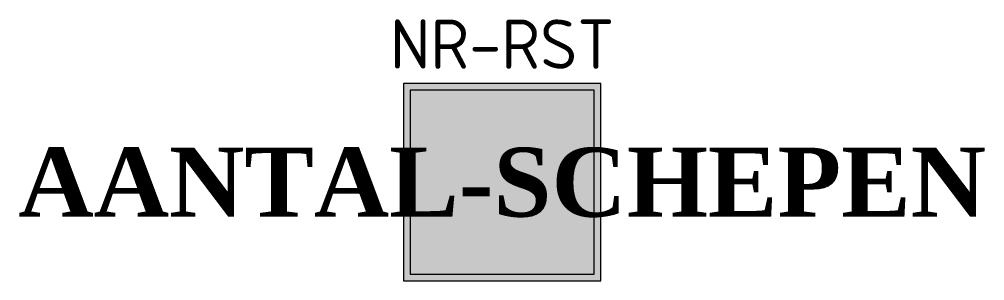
# Model space of a CAD drawing. Header units: metres. Extents: x -24.5 to 24.5, y 0 to 13.3.
import ezdxf
from ezdxf.enums import TextEntityAlignment as Align

# ---------------------------------------------------------------- set-up
doc = ezdxf.new("R2010")
doc.units = ezdxf.units.M
doc.styles.add('NLCS-ISO', font='NLCS-ISO.ttf')
doc.styles.add('Times New Roman', font='timesbd.ttf')

msp = doc.modelspace()

# ---------------------------------------------------------------- hatches: boundary and pattern name
at = {"true_color": 0xf1f0ea}
h = msp.add_hatch(color=7, dxfattribs=at)
h.dxf.hatch_style = 1
h.paths.add_polyline_path([(5, 0), (5, 10), (-5, 10), (-5, 0)])
at = {"true_color": 0x005b8c}
h = msp.add_hatch(color=146, dxfattribs=at)
h.dxf.hatch_style = 1
h.paths.add_polyline_path([(4.67, 0.33), (4.67, 9.67), (-4.67, 9.67), (-4.67, 0.33)])

# ---------------------------------------------------------------- linework, layer by layer
at = {"color": 146}
msp.add_lwpolyline([(5, 0), (5, 10), (-5, 10), (-5, 0)], close=True, dxfattribs=at)
at = {"color": 7, "true_color": 0xf1f0ea}
msp.add_lwpolyline([(4.67, 0.33), (4.67, 9.67), (-4.67, 9.67), (-4.67, 0.33)], close=True, dxfattribs=at)

# ---------------------------------------------------------------- texts
at = {"style": 'NLCS-ISO'}
msp.add_attdef('NR-RST', text='E.5.3', height=2.5, dxfattribs=at).set_placement((0, 10), align=Align.BOTTOM_CENTER)
at = {"color": 7, "true_color": 0xf1f0ea, "style": 'Times New Roman'}
msp.add_attdef('AANTAL-SCHEPEN', text='', height=3.5, dxfattribs=at).set_placement((0, 5), align=Align.MIDDLE_CENTER)

doc.saveas('drawing.dxf')
